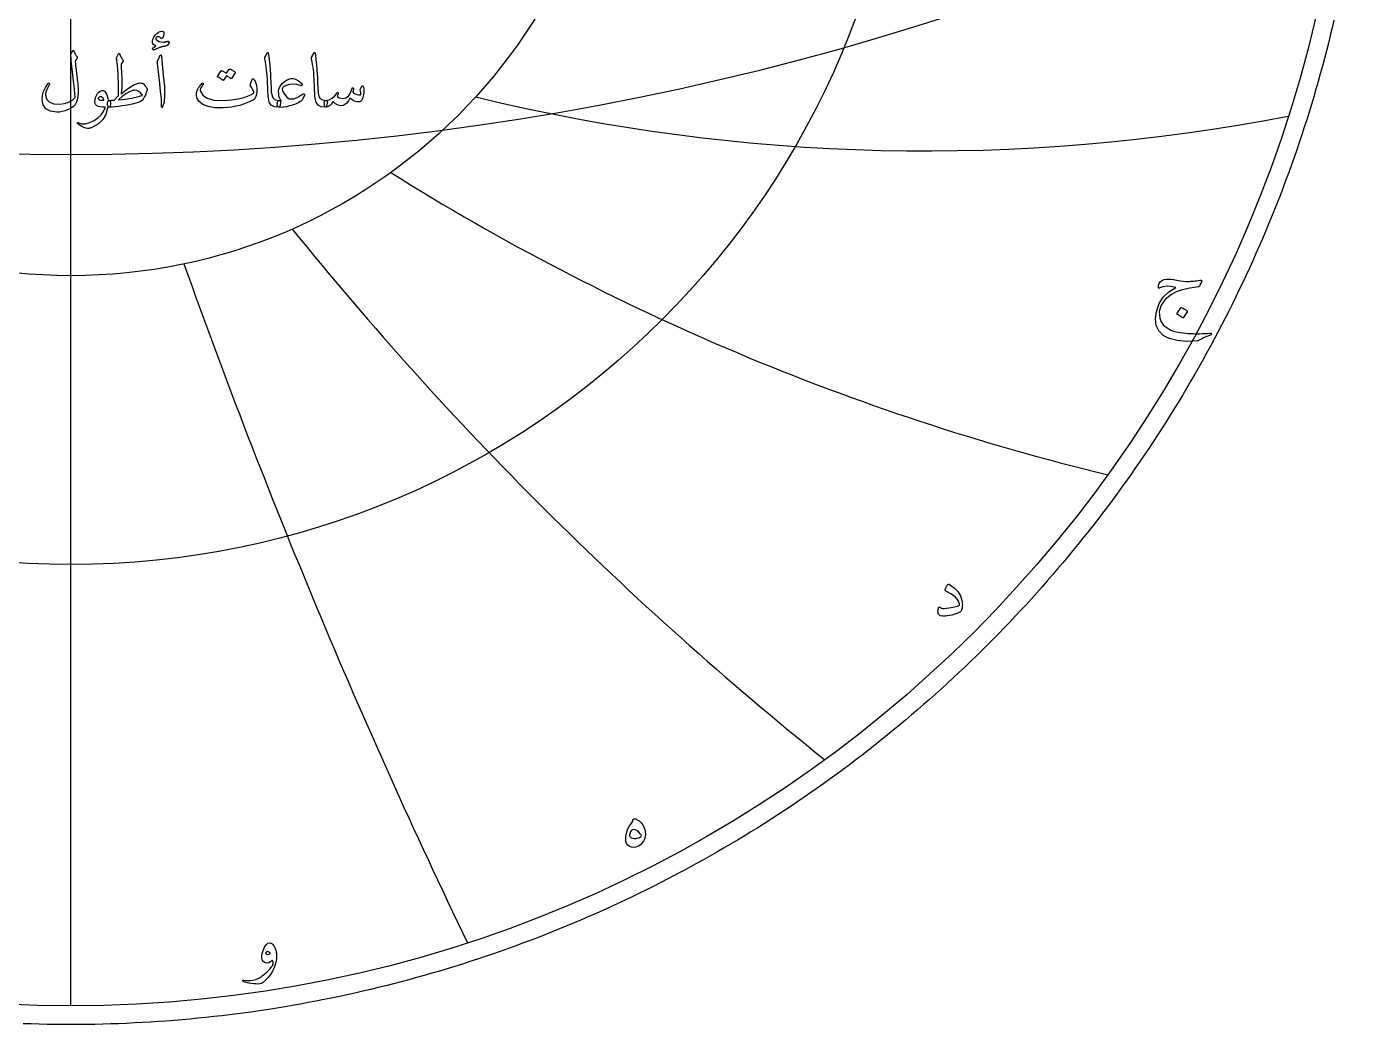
# Model space of a CAD drawing. Header units: millimetres. Extents: x -74 to 74, y -74 to 75.
# Drawn here: x -2.5 to 72.5, y -73.5 to -16.9 of the extents above; entities that cross this region are included whole.
import ezdxf

# ---------------------------------------------------------------- set-up
doc = ezdxf.new("R2010")
doc.units = ezdxf.units.MM
for name, color, linetype in [('CUT_OUTER', 1, 'Continuous'), ('ENGRAVE', 7, 'Continuous'), ('ENGRAVE_FINE', 8, 'Continuous'), ('TEXT', 5, 'Continuous')]:
    doc.layers.add(name, color=color, linetype=linetype)

msp = doc.modelspace()

# ---------------------------------------------------------------- linework, layer by layer
at = {"layer": 'CUT_OUTER'}
msp.add_lwpolyline([(71.6213, -16.5454), (71.5184, -16.9845), (71.4128, -17.423), (71.3046, -17.8609), (71.1936, -18.298), (71.08, -18.7345), (70.9637, -19.1703), (70.8448, -19.6054), (70.7231, -20.0397), (70.5988, -20.4733), (70.4719, -20.9061), (70.3423, -21.3381), (70.21, -21.7693), (70.0751, -22.1997), (69.9376, -22.6293), (69.7974, -23.058), (69.6546, -23.4858), (69.5092, -23.9127), (69.3612, -24.3388), (69.2106, -24.7639), (69.0573, -25.1881), (68.9014, -25.6114), (68.743, -26.0337), (68.582, -26.455), (68.4184, -26.8753), (68.2522, -27.2946), (68.0834, -27.7129), (67.9121, -28.1301), (67.7382, -28.5463), (67.5618, -28.9614), (67.3828, -29.3754), (67.2013, -29.7883), (67.0172, -30.2001), (66.8307, -30.6107), (66.6416, -31.0202), (66.45, -31.4285), (66.2559, -31.8356), (66.0593, -32.2416), (65.8602, -32.6463), (65.6587, -33.0498), (65.4547, -33.4521), (65.2482, -33.853), (65.0392, -34.2528), (64.8278, -34.6512), (64.614, -35.0483), (64.3977, -35.4441), (64.179, -35.8386), (63.9579, -36.2317), (63.7344, -36.6235), (63.5085, -37.0138), (63.2802, -37.4028), (63.0495, -37.7904), (62.8164, -38.1766), (62.581, -38.5613), (62.3432, -38.9445), (62.1031, -39.3263), (61.8606, -39.7067), (61.6158, -40.0855), (61.3687, -40.4628), (61.1193, -40.8386), (60.8675, -41.2128), (60.6135, -41.5855), (60.3572, -41.9567), (60.0986, -42.3262), (59.8378, -42.6942), (59.5747, -43.0605), (59.3093, -43.4253), (59.0418, -43.7884), (58.772, -44.1498), (58.5, -44.5096), (58.2258, -44.8677), (57.9494, -45.2241), (57.6708, -45.5789), (57.39, -45.9319), (57.1071, -46.2831), (56.8221, -46.6327), (56.5349, -46.9804), (56.2455, -47.3264), (55.9541, -47.6707), (55.6605, -48.0131), (55.3649, -48.3537), (55.0671, -48.6925), (54.7673, -49.0295), (54.4655, -49.3646), (54.1615, -49.6979), (53.8556, -50.0293), (53.5476, -50.3588), (53.2376, -50.6864), (52.9256, -51.0121), (52.6116, -51.3359), (52.2956, -51.6577), (51.9777, -51.9777), (51.6577, -52.2956), (51.3359, -52.6116), (51.0121, -52.9256), (50.6864, -53.2376), (50.3588, -53.5476), (50.0293, -53.8556), (49.6979, -54.1615), (49.3646, -54.4655), (49.0295, -54.7673), (48.6925, -55.0671), (48.3537, -55.3649), (48.0131, -55.6605), (47.6707, -55.9541), (47.3264, -56.2455), (46.9804, -56.5349), (46.6327, -56.8221), (46.2831, -57.1071), (45.9319, -57.39), (45.5789, -57.6708), (45.2241, -57.9494), (44.8677, -58.2258), (44.5096, -58.5), (44.1498, -58.772), (43.7884, -59.0418), (43.4253, -59.3093), (43.0605, -59.5747), (42.6942, -59.8378), (42.3262, -60.0986), (41.9567, -60.3572), (41.5855, -60.6135), (41.2128, -60.8675), (40.8386, -61.1193), (40.4628, -61.3687), (40.0855, -61.6158), (39.7067, -61.8606), (39.3263, -62.1031), (38.9445, -62.3432), (38.5613, -62.581), (38.1766, -62.8164), (37.7904, -63.0495), (37.4028, -63.2802), (37.0138, -63.5085), (36.6235, -63.7344), (36.2317, -63.9579), (35.8386, -64.179), (35.4441, -64.3977), (35.0483, -64.614), (34.6512, -64.8278), (34.2528, -65.0392), (33.853, -65.2482), (33.4521, -65.4547), (33.0498, -65.6587), (32.6463, -65.8602), (32.2416, -66.0593), (31.8356, -66.2559), (31.4285, -66.45), (31.0202, -66.6416), (30.6107, -66.8307), (30.2001, -67.0172), (29.7883, -67.2013), (29.3754, -67.3828), (28.9614, -67.5618), (28.5463, -67.7382), (28.1301, -67.9121), (27.7129, -68.0834), (27.2946, -68.2522), (26.8753, -68.4184), (26.455, -68.582), (26.0337, -68.743), (25.6114, -68.9014), (25.1881, -69.0573), (24.7639, -69.2106), (24.3388, -69.3612), (23.9127, -69.5092), (23.4858, -69.6546), (23.058, -69.7974), (22.6293, -69.9376), (22.1997, -70.0751), (21.7693, -70.21), (21.3381, -70.3423), (20.9061, -70.4719), (20.4733, -70.5988), (20.0397, -70.7231), (19.6054, -70.8448), (19.1703, -70.9637), (18.7345, -71.08), (18.298, -71.1936), (17.8609, -71.3046), (17.423, -71.4128), (16.9845, -71.5184), (16.5454, -71.6213), (16.1056, -71.7214), (15.6652, -71.8189), (15.2242, -71.9137), (14.7827, -72.0057), (14.3406, -72.0951), (13.898, -72.1817), (13.4548, -72.2656), (13.0111, -72.3468), (12.567, -72.4253), (12.1224, -72.501), (11.6773, -72.5741), (11.2317, -72.6443), (10.7858, -72.7119), (10.3394, -72.7767), (9.8927, -72.8388), (9.4456, -72.8981), (8.9981, -72.9547), (8.5503, -73.0085), (8.1022, -73.0596), (7.6537, -73.108), (7.205, -73.1535), (6.756, -73.1964), (6.3067, -73.2364), (5.8573, -73.2738), (5.4075, -73.3083), (4.9576, -73.3401), (4.5075, -73.3692), (4.0573, -73.3954), (3.6068, -73.419), (3.1563, -73.4397), (2.7056, -73.4577), (2.2548, -73.4729), (1.804, -73.4854), (1.353, -73.495), (0.9021, -73.502), (0.451, -73.5061), (0, -73.5075), (-0.451, -73.5061), (-0.9021, -73.502), (-1.353, -73.495), (-1.804, -73.4854), (-2.2548, -73.4729), (-2.7056, -73.4577)], dxfattribs=at)
at = {"layer": 'ENGRAVE'}
for points in [[(0, -72.45), (0, 72.45)], [(0, -72.45), (0, -31.0439)]]:
    msp.add_lwpolyline(points, dxfattribs=at)
for radius in [72.45, 47.425, 31.0439]:
    msp.add_circle((0, 0), radius, dxfattribs=at)
for centre, radius, start, end in [((48.4839, 83.9766), 107.944, 256.3176, 280.973176), ((91.1133, 91.1133), 137.3041, 237.894618, 256.386299), ((166.9823, 96.4073), 198.5613, 218.942336, 231.270124), ((371.9504, 99.6638), 387.9808, 199.58272, 205.746614)]:
    msp.add_arc(centre, radius, start, end, dxfattribs=at)
at = {"layer": 'ENGRAVE_FINE'}
msp.add_arc((0, 137.6327), 161.797, 243.541053, 296.458947, dxfattribs=at)
at = {"layer": 'TEXT'}
for points in [[(5.4158, -18.0173), (5.36, -18.0278), (5.3082, -18.0377), (5.2604, -18.0471), (5.2166, -18.0559), (5.1771, -18.0645), (5.1421, -18.073), (5.1118, -18.0816), (5.0859, -18.0902), (5.0597, -18.1), (5.0281, -18.1121), (4.9911, -18.1267), (4.9488, -18.1437), (4.9011, -18.1634), (4.8481, -18.1861), (4.7897, -18.2116), (4.726, -18.2402), (4.7, -18.2487), (4.6778, -18.2487), (4.6593, -18.2402), (4.6446, -18.223), (4.6358, -18.181), (4.6607, -18.132), (4.7193, -18.076), (4.8117, -18.0131), (4.741, -17.9729), (4.6874, -17.9295), (4.651, -17.8829), (4.6317, -17.8331), (4.628, -17.7391), (4.651, -17.6371), (4.7008, -17.527), (4.7774, -17.4089), (4.8687, -17.3031), (4.9627, -17.23), (5.0594, -17.1896), (5.1588, -17.1818), (5.2142, -17.1958), (5.2519, -17.2247), (5.272, -17.2686), (5.2744, -17.3275), (5.2648, -17.3913), (5.2487, -17.4496), (5.2262, -17.5027), (5.1973, -17.5503), (5.1684, -17.5838), (5.1416, -17.5985), (5.117, -17.5945), (5.0945, -17.5717), (5.0688, -17.5377), (5.0388, -17.5128), (5.0045, -17.497), (4.9659, -17.4903), (4.9255, -17.4903), (4.8899, -17.4989), (4.8591, -17.516), (4.8331, -17.5417), (4.8141, -17.5728), (4.8085, -17.6017), (4.8162, -17.6285), (4.8374, -17.6532), (4.9167, -17.7118), (5.0131, -17.7549), (5.1266, -17.7825), (5.2573, -17.7945), (5.2687, -17.7941), (5.2814, -17.7929), (5.2955, -17.7909), (5.3109, -17.7881), (5.3276, -17.7848), (5.3457, -17.7812), (5.3651, -17.7773), (5.3858, -17.7731), (5.4083, -17.769), (5.4287, -17.7651), (5.4469, -17.7615), (5.463, -17.7581), (5.4772, -17.7553), (5.4897, -17.7533), (5.5007, -17.7521), (5.5101, -17.7517), (5.5278, -17.7536), (5.5422, -17.7592), (5.5535, -17.7686), (5.5615, -17.7817), (5.5666, -17.7943), (5.569, -17.8063), (5.5687, -17.8178), (5.5658, -17.8288), (5.5243, -17.9065), (5.4855, -17.9638), (5.4493, -18.0007), (5.4158, -18.0173)], [(0.0857, -18.3087), (0.0932, -18.2956), (0.1028, -18.2862), (0.1146, -18.2806), (0.1285, -18.2787), (0.1425, -18.2811), (0.1542, -18.2884), (0.1639, -18.3004), (0.1714, -18.3173), (0.2113, -18.4156), (0.2539, -18.5004), (0.2991, -18.5719), (0.3471, -18.6301), (0.3613, -18.6509), (0.3653, -18.675), (0.3591, -18.7024), (0.3428, -18.7329), (0.3323, -18.7476), (0.3224, -18.7618), (0.313, -18.7755), (0.3042, -18.7886), (0.2959, -18.8009), (0.2881, -18.8122), (0.2809, -18.8223), (0.2742, -18.8314), (0.263, -18.848), (0.2549, -18.8679), (0.2501, -18.8909), (0.2485, -18.9171), (0.2536, -18.9912), (0.2603, -19.0719), (0.2686, -19.1593), (0.2785, -19.2535), (0.2898, -19.3543), (0.3021, -19.4618), (0.3155, -19.576), (0.3299, -19.6969), (0.3461, -19.8176), (0.3604, -19.931), (0.3729, -20.0372), (0.3835, -20.1361), (0.3924, -20.2281), (0.4001, -20.3134), (0.4064, -20.392), (0.4113, -20.4639), (0.417, -20.6768), (0.3995, -20.8784), (0.3591, -21.0688), (0.2956, -21.248), (0.2338, -21.3532), (0.1382, -21.4504), (0.0088, -21.5396), (-0.1542, -21.6208), (-0.331, -21.688), (-0.497, -21.7354), (-0.6523, -21.763), (-0.7969, -21.7707), (-1.159, -21.7209), (-1.4182, -21.5843), (-1.5746, -21.361), (-1.6282, -21.0509), (-1.6094, -20.8198), (-1.5489, -20.5935), (-1.4466, -20.372), (-1.3025, -20.1554), (-1.2916, -20.1428), (-1.28, -20.1351), (-1.268, -20.1321), (-1.2554, -20.134), (-1.242, -20.1391), (-1.2318, -20.1458), (-1.2249, -20.1541), (-1.2211, -20.164), (-1.2185, -20.1787), (-1.219, -20.1929), (-1.2227, -20.2066), (-1.2297, -20.2197), (-1.328, -20.4111), (-1.3957, -20.5742), (-1.433, -20.7089), (-1.4397, -20.8152), (-1.3682, -21.0442), (-1.2136, -21.2041), (-0.9761, -21.2949), (-0.6556, -21.3166), (-0.3666, -21.2852), (-0.121, -21.2126), (0.0811, -21.0988), (0.2399, -20.9438), (0.2366, -20.8689), (0.2308, -20.7815), (0.2227, -20.6815), (0.2121, -20.5689), (0.1988, -20.4434), (0.1826, -20.3048), (0.1635, -20.1531), (0.1414, -19.9883), (0.1205, -19.8183), (0.1007, -19.6509), (0.0819, -19.4862), (0.0643, -19.3242), (0.0479, -19.1648), (0.0332, -19.0082), (0.0201, -18.8542), (0.0086, -18.7029), (-0.0086, -18.5572), (-0.0078, -18.5406), (-0.0054, -18.5251), (-0.0013, -18.5106), (0.0043, -18.4972)], [(2.6993, -18.463), (2.7095, -18.452), (2.7186, -18.4447), (2.7267, -18.4413), (2.7336, -18.4415), (2.7419, -18.4453), (2.7497, -18.4522), (2.7569, -18.4624), (2.7636, -18.4758), (2.7908, -18.5337), (2.8166, -18.5872), (2.8411, -18.6365), (2.8643, -18.6815), (2.8864, -18.7216), (2.9077, -18.7565), (2.9282, -18.7859), (2.9479, -18.81), (2.9623, -18.8298), (2.9671, -18.8507), (2.9623, -18.8727), (2.9479, -18.8957), (2.8622, -19.0028), (2.8512, -19.0213), (2.844, -19.0425), (2.8405, -19.0663), (2.8407, -19.0928), (2.8547, -19.295), (2.8664, -19.4731), (2.8761, -19.627), (2.8836, -19.7569), (2.8892, -19.863), (2.8932, -19.9455), (2.8956, -20.0044), (2.8964, -20.0397), (2.8955, -20.1442), (2.8927, -20.2432), (2.888, -20.337), (2.8814, -20.4253), (2.8733, -20.5084), (2.8638, -20.586), (2.8529, -20.6583), (2.8407, -20.7253), (3.1318, -20.5025), (3.3838, -20.3311), (3.5967, -20.2111), (3.7705, -20.1425), (3.8479, -20.1243), (3.9173, -20.1168), (3.9786, -20.1201), (4.0319, -20.134), (4.1071, -20.1731), (4.1786, -20.2347), (4.2464, -20.3188), (4.3104, -20.4253), (4.3203, -20.4508), (4.3243, -20.48), (4.3224, -20.5129), (4.3147, -20.5496), (4.2721, -20.6813), (4.2215, -20.8067), (4.1628, -20.9256), (4.0962, -21.038), (4.0313, -21.1104), (3.9398, -21.173), (3.8214, -21.226), (3.6763, -21.2694), (3.482, -21.3124), (3.289, -21.3514), (3.0974, -21.3863), (2.9072, -21.4172), (2.7185, -21.4439), (2.5317, -21.466), (2.3468, -21.4835), (2.1638, -21.4965), (2.1431, -21.4906), (2.1241, -21.4729), (2.1067, -21.4435), (2.0909, -21.4022), (2.077, -21.3516), (2.0695, -21.3026), (2.0684, -21.2552), (2.0738, -21.2094), (2.0858, -21.1695), (2.1048, -21.1398), (2.1308, -21.1203), (2.1638, -21.1109), (2.2075, -21.1085), (2.2489, -21.1055), (2.2879, -21.102), (2.3244, -21.098), (2.3586, -21.094), (2.3903, -21.0905), (2.4196, -21.0876), (2.4466, -21.0852), (2.6865, -20.8538), (2.6886, -20.8438), (2.6908, -20.8308), (2.6929, -20.8148), (2.6951, -20.796), (2.6972, -20.7741), (2.6993, -20.7494), (2.7015, -20.7216), (2.7036, -20.691), (2.7055, -20.6576), (2.7068, -20.6219), (2.7076, -20.5837), (2.7079, -20.5432), (2.7079, -20.5005), (2.7079, -20.4559), (2.7079, -20.4094), (2.7079, -20.3611), (2.7074, -20.3064), (2.7058, -20.2411), (2.7031, -20.165), (2.6993, -20.0783), (2.6945, -19.9813), (2.6886, -19.8748), (2.6817, -19.7585), (2.6736, -19.6327), (2.6552, -19.3534), (2.6383, -19.1324), (2.623, -18.9699), (2.6094, -18.8657), (2.5984, -18.7988), (2.5912, -18.7479), (2.5877, -18.7131), (2.5879, -18.6943), (2.6009, -18.659), (2.6142, -18.6258), (2.6277, -18.5947), (2.6415, -18.5658), (2.6556, -18.5385), (2.6699, -18.5122), (2.6845, -18.4871), (2.6993, -18.463)], [(5.0259, -18.6258), (5.0669, -18.5465), (5.0998, -18.5187), (5.1247, -18.5422), (5.1416, -18.6172), (5.2402, -19.6669), (5.2988, -20.3113), (5.3119, -20.826), (5.2795, -21.211), (5.2016, -21.4665), (5.1874, -21.4874), (5.1748, -21.4986), (5.1638, -21.5003), (5.1545, -21.4922), (5.147, -21.4796), (5.1416, -21.4633), (5.1384, -21.4432), (5.1373, -21.4194), (5.1373, -21.2338), (5.1288, -21.037), (5.1116, -20.8289), (5.0859, -20.6096), (5.0803, -20.5523), (5.0634, -20.3975), (5.0353, -20.1452), (4.9959, -19.7955), (4.9017, -19.02), (4.8995, -18.9787), (4.9017, -18.9407), (4.9081, -18.9059), (4.9188, -18.8743)], [(11.1444, -18.4115), (11.1527, -18.3987), (11.1605, -18.3901), (11.1677, -18.3858), (11.1744, -18.3858), (11.1846, -18.3915), (11.1937, -18.4083), (11.2018, -18.4364), (11.2087, -18.4758), (11.2441, -18.7958), (11.273, -19.0917), (11.2955, -19.3635), (11.3115, -19.6112), (11.3219, -19.8231), (11.3314, -20.0129), (11.3401, -20.1808), (11.348, -20.3268), (11.3548, -20.4508), (11.3603, -20.5528), (11.3644, -20.6329), (11.3672, -20.691), (11.4053, -20.8651), (11.4894, -20.9931), (11.6195, -21.075), (11.7957, -21.1109), (11.8447, -21.1237), (11.8761, -21.1537), (11.8897, -21.2009), (11.8857, -21.2651), (11.8656, -21.3664), (11.8439, -21.4387), (11.8206, -21.482), (11.7957, -21.4965), (11.5477, -21.4638), (11.3651, -21.3658), (11.2478, -21.2025), (11.1959, -20.9738), (11.1877, -20.8644), (11.1803, -20.7547), (11.1738, -20.6448), (11.168, -20.5346), (11.1628, -20.4241), (11.1578, -20.3134), (11.1531, -20.2024), (11.1487, -20.0911), (11.1407, -19.8789), (11.1294, -19.6878), (11.115, -19.5179), (11.0973, -19.3692), (11.0764, -19.2263), (11.0523, -19.0741), (11.025, -18.9124), (10.9945, -18.7415), (10.9905, -18.7107), (10.9913, -18.6825), (10.9969, -18.6571), (11.0073, -18.6343)], [(13.7967, -18.4115), (13.805, -18.3987), (13.8127, -18.3901), (13.82, -18.3858), (13.8267, -18.3858), (13.8368, -18.3915), (13.8459, -18.4083), (13.854, -18.4364), (13.8609, -18.4758), (13.8963, -18.7958), (13.9252, -19.0917), (13.9477, -19.3635), (13.9638, -19.6112), (13.9741, -19.8231), (13.9836, -20.0129), (13.9923, -20.1808), (14.0002, -20.3268), (14.007, -20.4508), (14.0125, -20.5528), (14.0167, -20.6329), (14.0195, -20.691), (14.0575, -20.8651), (14.1416, -20.9931), (14.2717, -21.075), (14.4479, -21.1109), (14.4969, -21.1237), (14.5283, -21.1537), (14.5419, -21.2009), (14.5379, -21.2651), (14.5178, -21.3664), (14.4961, -21.4387), (14.4728, -21.482), (14.4479, -21.4965), (14.2, -21.4638), (14.0173, -21.3658), (13.9, -21.2025), (13.8481, -20.9738), (13.8399, -20.8644), (13.8325, -20.7547), (13.826, -20.6448), (13.8202, -20.5346), (13.815, -20.4241), (13.8101, -20.3134), (13.8054, -20.2024), (13.8009, -20.0911), (13.7929, -19.8789), (13.7817, -19.6878), (13.7672, -19.5179), (13.7495, -19.3692), (13.7286, -19.2263), (13.7045, -19.0741), (13.6772, -18.9124), (13.6467, -18.7415), (13.6427, -18.7107), (13.6435, -18.6825), (13.6491, -18.6571), (13.6596, -18.6343)], [(8.9678, -19.3327), (8.9732, -19.3274), (8.9807, -19.3242), (8.9903, -19.3231), (9.0021, -19.3242), (9.0443, -19.34), (9.0851, -19.3574), (9.1246, -19.3764), (9.1628, -19.397), (9.1999, -19.4195), (9.2362, -19.4441), (9.2716, -19.4709), (9.3063, -19.4998), (9.313, -19.5087), (9.316, -19.5181), (9.3152, -19.528), (9.3106, -19.5384), (9.1049, -19.864), (9.0993, -19.8683), (9.091, -19.8683), (9.08, -19.864), (9.0664, -19.8555), (9.057, -19.8476), (9.0417, -19.8367), (9.0206, -19.8229), (8.9935, -19.8062), (8.9603, -19.7863), (8.9207, -19.7628), (8.8746, -19.7359), (8.8222, -19.7055), (8.6593, -19.9583), (8.6518, -19.9661), (8.6422, -19.9679), (8.6304, -19.9639), (8.6165, -19.954), (8.6044, -19.9455), (8.5854, -19.9326), (8.5594, -19.9155), (8.5265, -19.894), (8.4861, -19.8683), (8.4376, -19.8383), (8.3811, -19.8041), (8.3166, -19.7655), (8.3099, -19.7591), (8.3069, -19.7526), (8.3077, -19.7462), (8.3123, -19.7398), (8.5222, -19.427), (8.5276, -19.4217), (8.5351, -19.4184), (8.5447, -19.4174), (8.5565, -19.4184), (8.5924, -19.4301), (8.6272, -19.4436), (8.6609, -19.459), (8.6936, -19.4763), (8.7252, -19.4952), (8.7557, -19.5154), (8.7852, -19.5369), (8.8136, -19.5598)], [(10.3646, -19.9026), (10.3934, -19.9388), (10.4198, -19.9787), (10.4438, -20.0223), (10.4653, -20.0697), (10.4845, -20.1206), (10.5012, -20.1747), (10.5155, -20.232), (10.5275, -20.2925), (10.543, -20.4141), (10.5467, -20.5346), (10.5387, -20.654), (10.5189, -20.7724), (10.4889, -20.8779), (10.4503, -20.9631), (10.4032, -21.0279), (10.3475, -21.0723), (10.1708, -21.1658), (9.9833, -21.2491), (9.7851, -21.3222), (9.5763, -21.3851), (9.3567, -21.4373), (9.1264, -21.4783), (8.8853, -21.508), (8.6336, -21.5265), (8.1618, -21.5217), (7.7745, -21.4558), (7.4719, -21.3289), (7.254, -21.1409), (7.1645, -20.9939), (7.1233, -20.8356), (7.1302, -20.6661), (7.1854, -20.4853), (7.204, -20.4464), (7.2256, -20.4066), (7.2501, -20.366), (7.2775, -20.3246), (7.3079, -20.2825), (7.3413, -20.2395), (7.3775, -20.1957), (7.4168, -20.1511), (7.4299, -20.1385), (7.4436, -20.1308), (7.4577, -20.1278), (7.4725, -20.1297), (7.4824, -20.1334), (7.4907, -20.1404), (7.4974, -20.1506), (7.5025, -20.164), (7.5049, -20.1766), (7.5035, -20.1886), (7.4985, -20.2001), (7.4896, -20.2111), (7.4529, -20.2548), (7.42, -20.3), (7.3908, -20.3469), (7.3654, -20.3953), (7.348, -20.4417), (7.3386, -20.4864), (7.3372, -20.5295), (7.3439, -20.571), (7.4778, -20.8134), (7.7296, -20.9834), (8.0991, -21.0812), (8.5865, -21.1066), (8.8544, -21.0963), (9.1098, -21.0739), (9.3525, -21.0395), (9.5827, -20.9931), (9.8005, -20.9345), (10.0063, -20.864), (10.2001, -20.7814), (10.3818, -20.6867), (10.3641, -20.5983), (10.3239, -20.5003), (10.2613, -20.3927), (10.1761, -20.2754), (10.1734, -20.2641), (10.174, -20.2432), (10.1777, -20.2127), (10.1847, -20.1725), (10.1866, -20.1685), (10.1879, -20.165), (10.1887, -20.1621), (10.189, -20.1597), (10.2029, -20.1051), (10.2232, -20.044), (10.25, -19.9765), (10.2832, -19.9026), (10.298, -19.8801), (10.3164, -19.8726), (10.3387, -19.8801), (10.3646, -19.9026)], [(13.2397, -20.7981), (13.124, -21.0552), (13.1092, -21.0806), (13.095, -21.1012), (13.0814, -21.117), (13.0683, -21.128), (13.0016, -21.1737), (12.9301, -21.2164), (12.8538, -21.2562), (12.7726, -21.293), (12.6869, -21.3274), (12.597, -21.3599), (12.5027, -21.3906), (12.4041, -21.4194), (12.2199, -21.4644), (12.0571, -21.4922), (11.9157, -21.5029), (11.7957, -21.4965), (11.7499, -21.4756), (11.7197, -21.4344), (11.7049, -21.3728), (11.7057, -21.2908), (11.7167, -21.2169), (11.7325, -21.1623), (11.7531, -21.127), (11.7786, -21.1109), (11.7829, -21.1109), (11.7871, -21.1109), (11.7914, -21.1109), (11.7957, -21.1109), (11.8276, -21.1141), (11.8589, -21.1152), (11.8897, -21.1141), (11.92, -21.1109), (11.868, -21.034), (11.8279, -20.9491), (11.7995, -20.8562), (11.7829, -20.7553), (11.7805, -20.5745), (11.8118, -20.4136), (11.8769, -20.2724), (11.9757, -20.1511), (12.1029, -20.0378), (12.2274, -19.9508), (12.3492, -19.89), (12.4684, -19.8555), (12.597, -19.8557), (12.7426, -19.9037), (12.9054, -19.9993), (13.0854, -20.1425), (13.1058, -20.1648), (13.1154, -20.1886), (13.1143, -20.214), (13.1025, -20.2411), (13.0857, -20.262), (13.0651, -20.2732), (13.0407, -20.2748), (13.0126, -20.2668), (12.8109, -20.2084), (12.6087, -20.1875), (12.406, -20.2041), (12.2028, -20.2582), (12.1222, -20.2922), (12.0603, -20.33), (12.0172, -20.3715), (11.9928, -20.4168), (11.9869, -20.4741), (12.0035, -20.5475), (12.0426, -20.6369), (12.1042, -20.7424), (12.1792, -20.849), (12.2499, -20.9288), (12.3163, -20.9818), (12.3784, -21.0081), (12.5137, -21.0214), (12.6494, -21.0059), (12.7857, -20.9615), (12.9226, -20.8881), (13.0468, -20.8024), (13.1111, -20.7617), (13.1625, -20.7381), (13.2011, -20.7317), (13.2268, -20.7424), (13.2372, -20.7555), (13.2429, -20.7692), (13.2437, -20.7834), (13.2397, -20.7981)], [(2.0781, -21.5436), (1.9776, -21.8963), (1.8092, -22.1917), (1.5727, -22.4298), (1.2683, -22.6105), (1.2257, -22.6289), (1.1836, -22.6453), (1.1421, -22.6599), (1.1012, -22.6727), (1.061, -22.6832), (1.0219, -22.6914), (0.9839, -22.6972), (0.9469, -22.7005), (0.8548, -22.6874), (0.7327, -22.6394), (0.5806, -22.5567), (0.3985, -22.4391), (0.3789, -22.4223), (0.3674, -22.4059), (0.3639, -22.3901), (0.3685, -22.3749), (0.3787, -22.3631), (0.392, -22.3577), (0.4087, -22.3588), (0.4285, -22.3663), (0.6178, -22.4276), (0.8302, -22.4274), (1.0655, -22.3655), (1.324, -22.242), (1.535, -22.0988), (1.7096, -21.9303), (1.8478, -21.7367), (1.9495, -21.5179), (1.9487, -21.5102), (1.9463, -21.504), (1.9423, -21.4995), (1.9367, -21.4965), (1.7891, -21.4879), (1.6635, -21.4708), (1.5599, -21.4451), (1.4782, -21.4108), (1.415, -21.3578), (1.3754, -21.2844), (1.3593, -21.1907), (1.3668, -21.0766), (1.3692, -21.0615), (1.3722, -21.0461), (1.3756, -21.0304), (1.3797, -21.0145), (1.3842, -20.998), (1.3893, -20.9807), (1.3949, -20.9627), (1.4011, -20.9438), (1.4514, -20.8214), (1.5125, -20.7199), (1.5843, -20.6393), (1.6667, -20.5796), (1.7511, -20.5469), (1.8285, -20.5475), (1.8989, -20.5812), (1.9624, -20.6481), (2.0178, -20.7413), (2.0599, -20.8495), (2.0885, -20.9727), (2.1038, -21.1109), (2.1122, -21.1108), (2.1204, -21.1104), (2.1283, -21.1097), (2.1359, -21.1087), (2.1435, -21.1078), (2.1514, -21.1071), (2.1596, -21.1067), (2.168, -21.1066), (2.197, -21.1128), (2.2195, -21.1312), (2.2355, -21.162), (2.2452, -21.2051), (2.2492, -21.2525), (2.2484, -21.3005), (2.2428, -21.349), (2.2323, -21.398), (2.2187, -21.4411), (2.2034, -21.4719), (2.1865, -21.4903), (2.168, -21.4965), (2.0866, -21.4965), (2.0861, -21.5043), (2.0845, -21.5147), (2.0818, -21.5278), (2.0781, -21.5436)], [(1.8724, -21.0638), (1.8274, -20.9853), (1.7781, -20.9299), (1.7246, -20.8975), (1.6667, -20.8881), (1.6322, -20.8972), (1.6014, -20.9116), (1.5744, -20.9315), (1.5511, -20.9566), (1.5436, -20.97), (1.5425, -20.9845), (1.5478, -21), (1.5596, -21.0166), (1.6038, -21.0555), (1.6678, -21.082), (1.7516, -21.0962), (1.8553, -21.098), (1.866, -21.0959), (1.8724, -21.0895), (1.8745, -21.0788), (1.8724, -21.0638)], [(3.6206, -20.5282), (3.5989, -20.529), (3.5766, -20.5314), (3.5539, -20.5354), (3.5306, -20.541), (3.3201, -20.6238), (3.1128, -20.7392), (2.9088, -20.8873), (2.7079, -21.068), (2.9085, -21.0493), (3.0989, -21.0273), (3.2791, -21.0022), (3.4492, -20.9738), (3.609, -20.9419), (3.7587, -20.9063), (3.8983, -20.8669), (4.0276, -20.8238), (4.0396, -20.8187), (4.0458, -20.812), (4.0461, -20.8037), (4.0405, -20.7938), (3.9483, -20.6808), (3.8476, -20.5989), (3.7384, -20.548), (3.6206, -20.5282)], [(16.526, -20.2754), (16.5354, -20.2689), (16.5464, -20.2711), (16.5589, -20.2818), (16.5731, -20.3011), (16.5884, -20.3338), (16.5999, -20.3803), (16.6077, -20.4409), (16.6117, -20.5153), (16.613, -20.5999), (16.6085, -20.6824), (16.598, -20.7628), (16.5817, -20.841), (16.534, -20.9931), (16.481, -21.1023), (16.4226, -21.1687), (16.3589, -21.1923), (16.2081, -21.1835), (16.0686, -21.1441), (15.9403, -21.0742), (15.8233, -20.9738), (15.743, -21.132), (15.6476, -21.2555), (15.5373, -21.3441), (15.412, -21.398), (15.2805, -21.4097), (15.1474, -21.3765), (15.0127, -21.2983), (14.8764, -21.1752), (14.7661, -21.3157), (14.6579, -21.4162), (14.5518, -21.4764), (14.4479, -21.4965), (14.427, -21.4847), (14.4072, -21.4494), (14.3885, -21.3905), (14.3708, -21.308), (14.3644, -21.2266), (14.3751, -21.1666), (14.4029, -21.128), (14.4479, -21.1109), (14.6456, -21.0662), (14.8186, -20.9791), (14.9669, -20.8498), (15.0906, -20.6781), (15.0973, -20.6688), (15.1046, -20.6621), (15.1123, -20.658), (15.1206, -20.6567), (15.1308, -20.6578), (15.1399, -20.661), (15.1479, -20.6664), (15.1549, -20.6738), (15.1589, -20.6969), (15.1495, -20.736), (15.1268, -20.7911), (15.0906, -20.8624), (15.138, -20.9173), (15.2117, -20.9577), (15.3116, -20.9837), (15.4377, -20.9952), (15.5949, -20.9623), (15.7323, -20.8549), (15.8498, -20.673), (15.9476, -20.4168), (15.9524, -20.4036), (15.9583, -20.3943), (15.9652, -20.3887), (15.9733, -20.3868), (15.9853, -20.3878), (15.9958, -20.3911), (16.0046, -20.3964), (16.0118, -20.4039), (16.0172, -20.4146), (16.0204, -20.4253), (16.0215, -20.436), (16.0204, -20.4468), (15.9776, -20.6267), (16.0276, -20.6712), (16.0879, -20.7103), (16.1583, -20.744), (16.2389, -20.7724), (16.3174, -20.7909), (16.3771, -20.7949), (16.4181, -20.7844), (16.4403, -20.7595), (16.4475, -20.7215), (16.4435, -20.6674), (16.4283, -20.5973), (16.4017, -20.511), (16.4063, -20.4867), (16.4285, -20.4393), (16.4684, -20.3688), (16.526, -20.2754)], [(64.1089, -31.3833), (63.9992, -31.6301), (63.9892, -31.6464), (63.9775, -31.6587), (63.964, -31.667), (63.9489, -31.6713), (63.4419, -31.7513), (63.0177, -31.8495), (62.6764, -31.9661), (62.4178, -32.1009), (62.0554, -32.3965), (61.8226, -32.7213), (61.7194, -33.0752), (61.746, -33.4583), (61.8266, -33.6656), (61.9631, -33.849), (62.1556, -34.0084), (62.4041, -34.1438), (62.5787, -34.2044), (62.796, -34.2535), (63.0563, -34.2912), (63.3593, -34.3175), (63.5204, -34.3252), (63.6793, -34.3301), (63.8358, -34.3321), (63.99, -34.3312), (64.1414, -34.3278), (64.2894, -34.3221), (64.4339, -34.3141), (64.575, -34.3038), (64.6082, -34.3015), (64.6345, -34.3038), (64.6539, -34.3106), (64.6664, -34.3221), (64.6733, -34.3361), (64.6756, -34.3506), (64.6733, -34.3658), (64.6664, -34.3815), (64.6614, -34.3899), (64.6556, -34.3969), (64.6489, -34.4025), (64.6413, -34.4066), (64.6332, -34.4102), (64.6247, -34.414), (64.616, -34.4182), (64.607, -34.4226), (64.4754, -34.4646), (64.3591, -34.5083), (64.2583, -34.5537), (64.1729, -34.6008), (64.1182, -34.6348), (64.0683, -34.6637), (64.0233, -34.6874), (63.9832, -34.706), (63.9485, -34.7202), (63.9198, -34.7311), (63.8971, -34.7385), (63.8804, -34.7425), (63.2554, -34.7657), (62.7241, -34.7208), (62.2865, -34.608), (61.9425, -34.4272), (61.694, -34.1792), (61.5472, -33.8696), (61.5021, -33.4983), (61.5586, -33.0652), (61.7083, -32.629), (61.9425, -32.2574), (62.2613, -31.9503), (62.6646, -31.7078), (62.379, -31.6533), (62.1299, -31.6404), (61.9174, -31.6693), (61.7414, -31.7398), (61.726, -31.7455), (61.7117, -31.749), (61.6986, -31.7501), (61.6866, -31.749), (61.6766, -31.7453), (61.6695, -31.7387), (61.6652, -31.7293), (61.6637, -31.717), (61.67, -31.6601), (61.6797, -31.6039), (61.6929, -31.5482), (61.7094, -31.493), (61.7677, -31.3859), (61.8603, -31.3068), (61.9871, -31.2557), (62.1482, -31.2325), (62.2502, -31.2334), (62.3779, -31.2451), (62.5313, -31.2677), (62.7104, -31.3011), (62.8952, -31.3345), (63.0657, -31.3571), (63.2219, -31.3688), (63.3639, -31.3696), (63.4322, -31.3666), (63.5044, -31.3622), (63.5807, -31.3563), (63.661, -31.3491), (63.7452, -31.3401), (63.8335, -31.3291), (63.9258, -31.3161), (64.022, -31.3011), (64.0772, -31.2994), (64.11, -31.3125), (64.1206, -31.3405), (64.1089, -31.3833)], [(62.9297, -32.8641), (62.9354, -32.8584), (62.9434, -32.855), (62.9537, -32.8538), (62.9663, -32.855), (63.0551, -32.891), (63.1388, -32.935), (63.2174, -32.987), (63.2908, -33.0469), (63.2979, -33.0561), (63.3011, -33.0652), (63.3002, -33.0744), (63.2954, -33.0835), (63.0805, -33.4308), (63.0725, -33.4391), (63.0623, -33.4411), (63.0497, -33.4368), (63.0348, -33.4263), (63.022, -33.4171), (63.0017, -33.4034), (62.974, -33.3851), (62.9389, -33.3623), (62.8957, -33.3349), (62.844, -33.3029), (62.7838, -33.2663), (62.7149, -33.2252), (62.7058, -33.2183), (62.7012, -33.2115), (62.7012, -33.2046), (62.7058, -33.1978)], [(49.5797, -48.8545), (49.5979, -48.8), (49.6157, -48.7511), (49.6333, -48.7075), (49.6506, -48.6694), (49.6673, -48.6364), (49.6831, -48.6082), (49.6981, -48.585), (49.7123, -48.5665), (49.7343, -48.5488), (49.7591, -48.5414), (49.7868, -48.5443), (49.8174, -48.5574), (50.0879, -48.7388), (50.2961, -48.9493), (50.4421, -49.189), (50.5258, -49.4577), (50.5375, -49.5346), (50.5452, -49.6097), (50.5489, -49.6831), (50.5487, -49.7548), (50.5441, -49.8242), (50.5349, -49.8908), (50.5212, -49.9545), (50.5029, -50.0153), (50.4867, -50.0479), (50.4652, -50.077), (50.4387, -50.1027), (50.407, -50.125), (50.2979, -50.1784), (50.1853, -50.2244), (50.0693, -50.263), (49.9499, -50.2941), (49.8277, -50.3184), (49.7031, -50.3364), (49.5763, -50.3481), (49.4472, -50.3535), (49.2941, -50.3278), (49.2004, -50.2416), (49.1661, -50.0947), (49.1913, -49.8874), (49.1998, -49.8648), (49.2118, -49.8474), (49.2273, -49.8351), (49.2461, -49.8279), (49.2624, -49.8299), (49.2792, -49.8359), (49.2967, -49.8459), (49.3147, -49.8599), (49.3704, -49.8899), (49.4461, -49.9068), (49.5418, -49.9105), (49.6574, -49.9011), (49.9085, -49.8645), (50.1133, -49.8234), (50.2719, -49.7777), (50.3841, -49.7274), (50.3898, -49.7205), (50.3933, -49.7091), (50.3944, -49.6931), (50.3933, -49.6725), (50.3159, -49.4566), (50.1659, -49.2658), (49.9434, -49.1001), (49.6483, -48.9596), (49.6097, -48.9393), (49.5855, -48.915), (49.5755, -48.8867), (49.5797, -48.8545)], [(31.8928, -61.8592), (31.9319, -61.8412), (31.9762, -61.8375), (32.0256, -61.848), (32.0802, -61.8729), (32.2159, -61.9637), (32.3304, -62.0671), (32.4238, -62.1831), (32.4961, -62.3116), (32.5461, -62.4456), (32.5726, -62.5824), (32.5758, -62.7221), (32.5555, -62.8646), (32.5186, -62.9946), (32.4675, -63.1103), (32.4021, -63.2117), (32.3224, -63.2988), (32.2324, -63.3688), (32.1362, -63.4188), (32.0336, -63.4488), (31.9248, -63.4588), (31.7825, -63.4485), (31.6666, -63.4085), (31.5769, -63.3388), (31.5135, -63.2394), (31.4755, -63.1186), (31.462, -62.98), (31.4732, -62.8238), (31.5089, -62.6498), (31.5669, -62.4693), (31.6449, -62.2979), (31.7428, -62.1357), (31.8608, -61.9826), (31.8648, -61.9754), (31.8677, -61.9631), (31.8694, -61.9457), (31.8699, -61.9231), (31.8714, -61.8986), (31.8757, -61.8797), (31.8828, -61.8666), (31.8928, -61.8592)], [(32.327, -62.8418), (32.3461, -62.8178), (32.3487, -62.7869), (32.3347, -62.7492), (32.3041, -62.7047), (32.1982, -62.5893), (32.095, -62.5081), (31.9948, -62.4613), (31.8974, -62.4487), (31.8511, -62.457), (31.8082, -62.4819), (31.7688, -62.5233), (31.7328, -62.5813), (31.704, -62.6438), (31.686, -62.699), (31.6789, -62.7467), (31.6826, -62.7869), (31.7146, -62.8609), (31.7694, -62.9138), (31.8471, -62.9455), (31.9476, -62.956), (32.0588, -62.9489), (32.159, -62.9275), (32.2484, -62.8918), (32.327, -62.8418)], [(10.8929, -69.3122), (10.9763, -69.1186), (11.0666, -68.9809), (11.1637, -68.8992), (11.2677, -68.8735), (11.3328, -68.8849), (11.3957, -68.9192), (11.4562, -68.9763), (11.5145, -69.0563), (11.5425, -69.1026), (11.5671, -69.15), (11.5882, -69.1985), (11.6059, -69.2482), (11.621, -69.2994), (11.6345, -69.3522), (11.6462, -69.4068), (11.6562, -69.463), (11.6656, -69.5884), (11.6573, -69.7361), (11.6313, -69.9061), (11.5876, -70.0983), (11.5231, -70.2974), (11.4345, -70.4879), (11.322, -70.6699), (11.1854, -70.8433), (11.0423, -70.9944), (10.9146, -71.1049), (10.8024, -71.1749), (10.7055, -71.2043), (10.6067, -71.2095), (10.493, -71.2066), (10.3645, -71.1958), (10.2211, -71.1769), (10.1484, -71.1651), (10.0811, -71.1523), (10.0193, -71.1388), (9.9629, -71.1244), (9.9116, -71.1096), (9.8652, -71.0952), (9.8236, -71.0811), (9.7869, -71.0672), (9.7652, -71.0552), (9.7504, -71.0421), (9.7424, -71.0278), (9.7412, -71.0124), (9.7484, -70.997), (9.7606, -70.9872), (9.7781, -70.9832), (9.8006, -70.985), (9.9769, -71.0021), (10.1491, -71.0032), (10.3174, -70.9884), (10.4816, -70.9575), (10.5323, -70.9418), (10.5884, -70.9175), (10.65, -70.8847), (10.717, -70.8433), (10.7894, -70.7933), (10.8672, -70.7347), (10.9505, -70.6676), (11.0392, -70.5919), (11.126, -70.5136), (11.2037, -70.4388), (11.2723, -70.3674), (11.3317, -70.2994), (11.3817, -70.2346), (11.4219, -70.1726), (11.4525, -70.1135), (11.4734, -70.0572), (11.4614, -69.9721), (11.4482, -69.9086), (11.4339, -69.8669), (11.4185, -69.847), (11.3257, -69.9564), (11.2209, -70.0149), (11.104, -70.0226), (10.9752, -69.9795), (10.8689, -69.8864), (10.8198, -69.7441), (10.8278, -69.5527), (10.8929, -69.3122)], [(11.3088, -69.4813), (11.2414, -69.3996), (11.1717, -69.3694), (11.0997, -69.3905), (11.0255, -69.463), (11.086, -69.5122), (11.1534, -69.5316), (11.2277, -69.5213), (11.3088, -69.4813)]]:
    msp.add_lwpolyline(points, close=True, dxfattribs=at)

doc.saveas('drawing.dxf')
